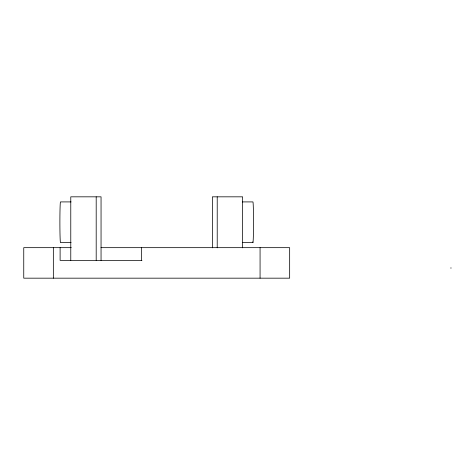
<?xml version="1.0" encoding="UTF-8"?>
<svg xmlns="http://www.w3.org/2000/svg" width="475" height="475" viewBox="0 0 475 475"><rect width="100%" height="100%" fill="white"/><g stroke="black" fill="none" stroke-linecap="round" stroke-linejoin="round"><path stroke-width="0.71" d="M71.084 201.911L60.497 201.911A20.336 0.606 90 0 0 59.892 222.247A20.336 0.606 90 0 0 60.497 242.583L71.084 242.583M242.327 201.911L252.914 201.911A20.336 0.606 -90 0 1 253.513 224.901A20.336 0.606 -90 0 1 252.753 241.894M242.327 242.583L252.914 242.583M71.274 247.665L23.75 247.665L23.75 278.172L289.661 278.172L289.661 247.665L100.997 247.665M141.966 260.377L60.111 260.377L60.111 247.665M450.603 268.001L451.25 268.001M260.068 247.665L260.068 278.172M242.636 247.813L242.636 196.828L212.361 196.828L212.361 247.813M217.217 196.828L217.217 247.813M141.455 247.665L141.455 260.377M101.05 260.377L101.05 196.828L70.775 196.828L70.775 260.377M96.193 196.828L96.193 260.377M53.343 247.665L53.343 278.172"/></g></svg>
